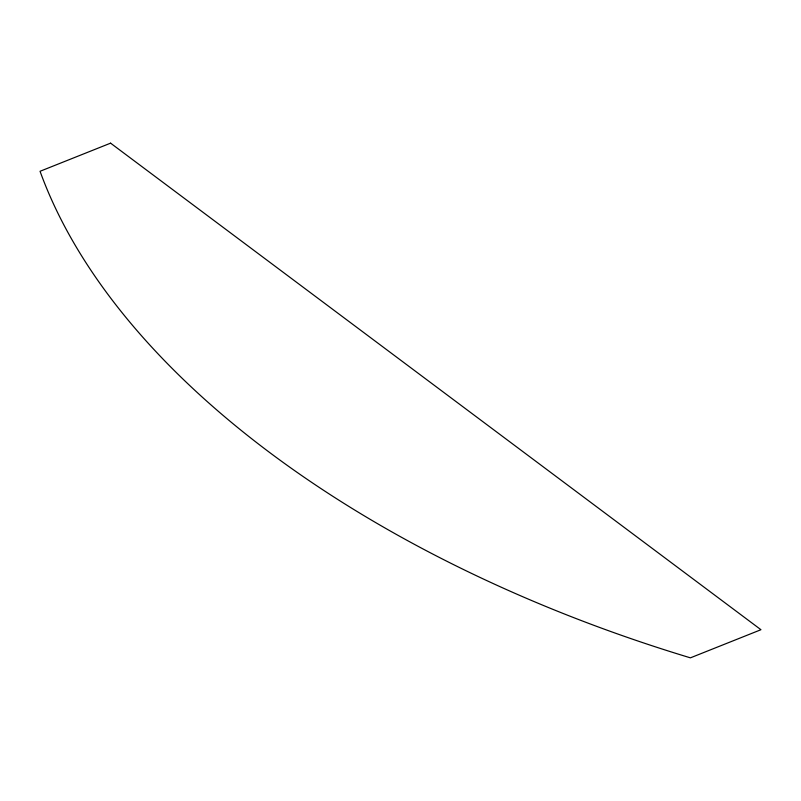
<?xml version="1.0" encoding="UTF-8"?>
<svg xmlns="http://www.w3.org/2000/svg" width="801" height="801" viewBox="0 0 801 801"><rect width="100%" height="100%" fill="white"/><g stroke="black" fill="none" stroke-linecap="round" stroke-linejoin="round"><path stroke-width="1.2" d="M110.588 143.159L40.05 171.284A919.558 510.207 12.3 0 0 690.412 657.841L760.95 629.716L110.588 143.159"/></g></svg>
